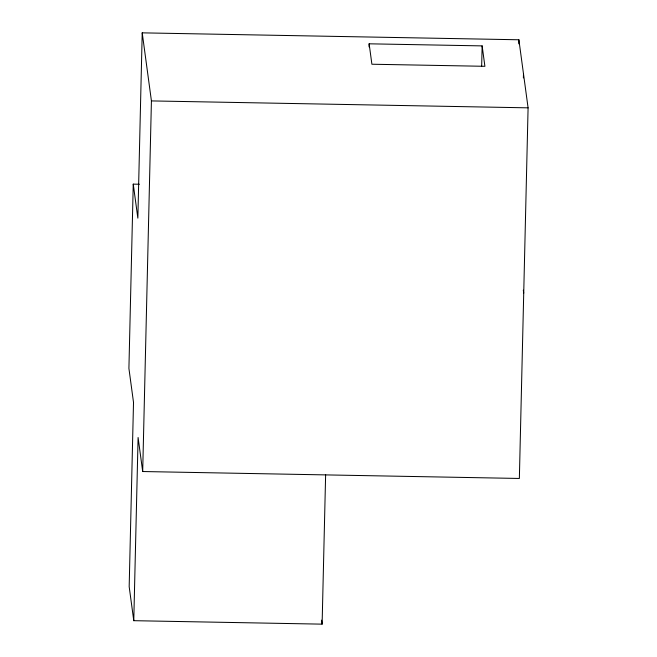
<?xml version="1.0" encoding="UTF-8"?>
<svg xmlns="http://www.w3.org/2000/svg" width="657" height="657" viewBox="0 0 657 657"><rect width="100%" height="100%" fill="white"/><g stroke="black" fill="none" stroke-linecap="round" stroke-linejoin="round"><path stroke-width="0.99" d="M139.407 184.239L133.248 184.132L128.912 368.38L133.511 402.404L129.174 586.66L133.773 620.684L322.111 624.15L325.626 474.732M133.773 620.684L138.093 437.505L142.692 471.529L519.359 478.46L528.088 107.838L518.882 39.773L142.216 32.85L137.855 218.157L133.248 184.132M142.692 471.529L151.422 100.915L142.216 32.85M369.07 46.885L369.135 43.814L482.139 45.891L484.899 66.308L371.895 64.23L369.135 43.814M481.655 66.365L482.139 45.891M518.792 43.871L518.882 39.773M523.391 77.904L523.489 73.806M151.422 100.915L528.088 107.838M523.317 290.148L523.719 293.145M321.569 620.142L322.111 624.15"/></g></svg>
